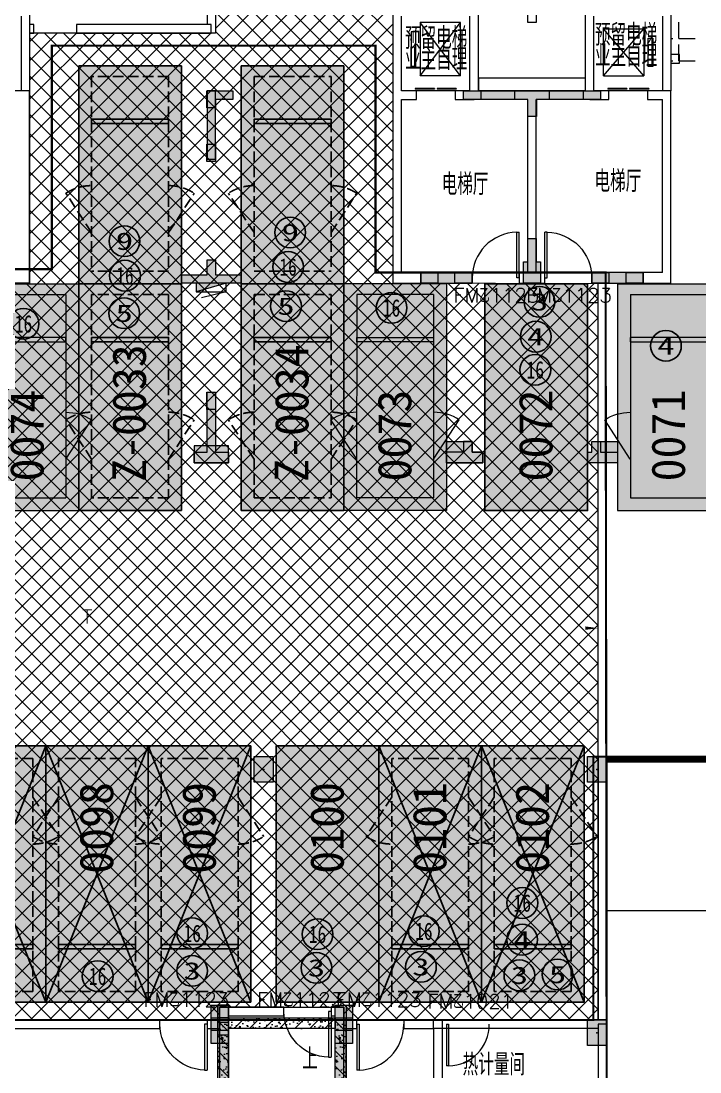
# Model space of a CAD drawing. Extents: x -264757 to 86229, y 4049843 to 4347093.
# Drawn here: x -38639 to -22761, y 4259662 to 4284241 of the extents above; entities that cross this region are included whole.
import ezdxf
from ezdxf.enums import TextEntityAlignment as Align
from ezdxf.xclip import XClip

# ---------------------------------------------------------------- set-up
doc = ezdxf.new("R2010")
doc.units = 0
doc.header["$LTSCALE"] = 1000
doc.header["$MEASUREMENT"] = 0
doc.header["$XCLIPFRAME"] = 0
doc.linetypes.add('AX-01DK-PB01$1$A-001-车位参照B1$0$A-001-车位参照B1$0$A-001-车位参照B1$0$A-H4-001-基本图形$0$A-001-车位B1$0$DASH', pattern=[0.35, 0.25, -0.1])
doc.linetypes.add('DASH', pattern=[0.35, 0.25, -0.1])
for name, color, linetype in [('AX-01DK-PB01$0$A-2-Text', 8, 'Continuous'), ('不利因素1-紧邻消火栓', 7, 'Continuous'), ('不利因素3-紧邻房间出入口', 7, 'Continuous'), ('不利因素4-紧邻行车坡道', 7, 'Continuous'), ('不利因素5-单面靠墙', 7, 'Continuous'), ('不利因素9-坡道上停车', 7, 'Continuous'), ('不可售车位', 255, 'Continuous'), ('大车位', 7, 'Continuous'), ('子母车位', 7, 'Continuous'), ('普通车位', 7, 'Continuous')]:
    doc.layers.add(name, color=color, linetype=linetype)
doc.layers.add('AX-01DK-PB01$0$AX-001DK-01-PB01-02$0$A-3-WinF(Text)', color=8, linetype='Continuous', plot=False)
doc.layers.add('无关图层', color=8, linetype='Continuous', lineweight=0)
doc.layers.add('车位归属楼栋范围线', color=7, linetype='Continuous', true_color=0x19e6c7)
doc.styles.add('AX-01DK-PB01$0$_TCH_DIM', font='SIMPLEX', dxfattribs={"bigfont": 'GBCBIG'})
doc.styles.add('AX-01DK-PB01$0$AX-001DK-01-PB01-02$0$_TCH_WINDOW', font='SIMPLEX', dxfattribs={"bigfont": 'GBCBIG'})
doc.styles.add('AX-01DK-PB01$0$Standard', font='gbenor.shx', dxfattribs={"bigfont": 'gbcbig.shx'})
doc.styles.add('AX-01DK-PB01$1$AX-001DK-01-PB01-02$0$Standard', font='gbenor.shx', dxfattribs={"bigfont": 'gbcbig.shx'})
doc.styles.add('AX-ACK-BIANH1$0$黑体', font='simhei.ttf')
doc.styles.add('AX-ACK-P01-WALL$0$黑体', font='simhei.ttf')
doc.styles.add('SX-ACK-PB01-WNC-ALL$0$黑体', font='simhei.ttf')
doc.styles.add('黑体', font='simhei.ttf')

# ---------------------------------------------------------------- blocks, each defined once
blk = doc.blocks.new('A$C7e5eb487')
at = {"layer": '普通车位', "true_color": 0xf18f8e}
h = blk.add_hatch(color=11, dxfattribs=at)
h.dxf.hatch_style = 1
h.paths.add_polyline_path([(2400, 0), (2400, -5300), (0, -5300), (0, 0)])
blk = doc.blocks.new('普通车位')
at = {"layer": '无关图层'}
for p, q in [((-2.253, 3.186), (0.077, 3.764)), ((1.352, -1.38), (0.077, 3.764)), ((-1.889, 2.967), (-0.142, 3.4)), ((1.001, -1.21), (-0.142, 3.4)), ((-0.977, -1.958), (-2.253, 3.186)), ((-0.746, -1.643), (-1.889, 2.967)), ((-0.746, -1.643), (1.001, -1.21)), ((-0.977, -1.958), (1.352, -1.38))]:
    blk.add_line(p, q, dxfattribs=at)
for points in [[(0.074, 2.527), (0.879, 1.777)], [(-1.673, 2.094), (-2.033, 1.054)]]:
    blk.add_lwpolyline(points, dxfattribs=at)
blk.add_lwpolyline([(0.76, -0.239), (-0.987, -0.673), (-1.011, -0.575), (0.736, -0.142)], close=True, dxfattribs=at)
for centre, start, end in [((0.074, 2.527), 283.9287, 316.9845), ((-1.673, 2.094), 250.873, 283.9287)]:
    blk.add_arc(centre, 1.1, start, end, dxfattribs=at)
at = {"layer": '普通车位', "xscale": -0.0009999999999999812, "yscale": 0.0009999999999999812, "zscale": 0.0009999999999999812, "rotation": 13.92873520577783}
blk.add_blockref('A$C7e5eb487', (0.077, 3.764), dxfattribs=at)
blk = doc.blocks.new('A$C741380cb')
at = {"layer": '子母车位', "true_color": 0x0617f9}
h = blk.add_hatch(color=5, dxfattribs=at)
h.dxf.hatch_style = 1
h.paths.add_polyline_path([(2400, 0), (2400, -10400), (0, -10400), (0, 0)])
blk = doc.blocks.new('子母车位1')
at = {"layer": '子母车位', "color": 8, "linetype": 'AX-01DK-PB01$1$A-001-车位参照B1$0$A-001-车位参照B1$0$A-001-车位参照B1$0$A-H4-001-基本图形$0$A-001-车位B1$0$DASH'}
for p, q in [((330318, -478521), (332118, -478521)), ((330318, -478521), (330318, -483071, 0)), ((332118, -478521), (332118, -483071, 0)), ((330318, -483071, 0), (332118, -483071, 0)), ((330318, -483621, 0), (332118, -483621, 0)), ((330318, -483621, 0), (330318, -488371)), ((332118, -483621, 0), (332118, -488371)), ((330318, -488371), (332118, -488371))]:
    blk.add_line(p, q, dxfattribs=at)
at = {"layer": '子母车位', "color": 83}
for p, q in [((330018, -483371, 0), (330018, -488671)), ((330018, -483371, 0), (332418, -483371, 0)), ((332418, -483371, 0), (332418, -488671)), ((330018, -488671), (332418, -488671))]:
    blk.add_line(p, q, dxfattribs=at)
blk.add_lwpolyline([(332418, -478271), (330018, -478271), (330018, -483371), (332418, -483371)], close=True, dxfattribs=at)
at = {"layer": '子母车位'}
blk.add_lwpolyline([(332118, -479521), (330318, -479521), (330318, -479621), (332118, -479621)], close=True, dxfattribs=at)
at = {"layer": '子母车位', "linetype": 'AX-01DK-PB01$1$A-001-车位参照B1$0$A-001-车位参照B1$0$A-001-车位参照B1$0$A-H4-001-基本图形$0$A-001-车位B1$0$DASH'}
for points in [[(330318, -482171), (329718, -481249)], [(332118, -482171), (332718, -481249)]]:
    blk.add_lwpolyline(points, dxfattribs=at)
at = {"layer": '子母车位', "elevation": 0}
blk.add_lwpolyline([(332118, -484621), (330318, -484621), (330318, -484721), (332118, -484721)], close=True, dxfattribs=at)
at = {"layer": '子母车位', "linetype": 'AX-01DK-PB01$1$A-001-车位参照B1$0$A-001-车位参照B1$0$A-001-车位参照B1$0$A-H4-001-基本图形$0$A-001-车位B1$0$DASH', "elevation": 0}
for points in [[(330318, -487471), (329718, -486549)], [(332118, -487471), (332718, -486549)]]:
    blk.add_lwpolyline(points, dxfattribs=at)
at = {"layer": '子母车位', "linetype": 'AX-01DK-PB01$1$A-001-车位参照B1$0$A-001-车位参照B1$0$A-001-车位参照B1$0$A-H4-001-基本图形$0$A-001-车位B1$0$DASH'}
for centre, start, end in [((330318, -482171, 0), 89.9997, 123.0554), ((332118, -482171, 0), 56.9439, 89.9997), ((330318, -487471), 89.9997, 123.0554), ((332118, -487471), 56.9439, 89.9997)]:
    blk.add_arc(centre, 1100, start, end, dxfattribs=at)
at = {"layer": '子母车位', "rotation": 179.9996583709065}
blk.add_blockref('A$C741380cb', (332418, -488671), dxfattribs=at)
blk = doc.blocks.new('大车位1')
at = {"layer": '大车位', "true_color": 0xe806f9}
h = blk.add_hatch(color=6, dxfattribs=at)
h.dxf.hatch_style = 1
h.paths.add_polyline_path([(2400, 6000), (2400, 0), (0, 0), (0, 6000)])
at = {"layer": '大车位', "color": 83}
for p, q in [((0, 0), (0, 6000, 0)), ((2400, 6000, 0), (0, 6000, 0)), ((2400, 0), (2400, 6000, 0)), ((2400, 0), (0, 0))]:
    blk.add_line(p, q, dxfattribs=at)
at = {"layer": '大车位', "color": 8, "linetype": 'AX-01DK-PB01$1$A-001-车位参照B1$0$A-001-车位参照B1$0$A-001-车位参照B1$0$A-H4-001-基本图形$0$A-001-车位B1$0$DASH'}
for p, q in [((2100, 5700, 0), (300, 5700, 0)), ((300, 250), (300, 5700, 0)), ((2100, 250), (2100, 5700, 0)), ((2100, 250), (300, 250))]:
    blk.add_line(p, q, dxfattribs=at)
at = {"layer": '大车位', "color": 83, "elevation": 0}
blk.add_lwpolyline([(0, 6000), (2400, 0)], dxfattribs=at)
at = {"layer": '大车位', "color": 83}
blk.add_lwpolyline([(0, 0), (2400, 6000)], dxfattribs=at)
at = {"layer": '大车位', "linetype": 'AX-01DK-PB01$1$A-001-车位参照B1$0$A-001-车位参照B1$0$A-001-车位参照B1$0$A-H4-001-基本图形$0$A-001-车位B1$0$DASH'}
for points in [[(300, 4800), (-300, 3878)], [(2100, 4800), (2700, 3878)]]:
    blk.add_lwpolyline(points, dxfattribs=at)
at = {"layer": '大车位'}
blk.add_lwpolyline([(300, 1250), (2100, 1250), (2100, 1350), (300, 1350)], close=True, dxfattribs=at)
at = {"layer": '大车位', "linetype": 'AX-01DK-PB01$1$A-001-车位参照B1$0$A-001-车位参照B1$0$A-001-车位参照B1$0$A-H4-001-基本图形$0$A-001-车位B1$0$DASH'}
for centre, start, end in [((300, 4800, 0), 236.9443, 270), ((2100, 4800, 0), 270, 303.0557)]:
    blk.add_arc(centre, 1100, start, end, dxfattribs=at)
blk = doc.blocks.new('20200722.21175556')
at = {"layer": '不利因素1-紧邻消火栓', "true_color": 0x3c6a45}
h = blk.add_hatch(color=97, dxfattribs=at)
h.dxf.hatch_style = 1
edge = h.paths.add_edge_path()
edge.add_arc((360, 360), 360, 0, 360)
at = {"layer": '不利因素1-紧邻消火栓'}
blk.add_circle((360, 360), 360, dxfattribs=at)
at = {"layer": '不利因素1-紧邻消火栓', "style": '黑体', "width": 1.390625}
blk.add_text('9', height=407, dxfattribs=at).set_placement((156, 156), (564, 156), align=Align.FIT)
blk = doc.blocks.new('SX-ACK-PB01-WNC-ALL$0$20200722.21182536')
at = {"layer": '不利因素3-紧邻房间出入口', "true_color": 0xe4d218}
h = blk.add_hatch(color=52, dxfattribs=at)
h.dxf.hatch_style = 1
edge = h.paths.add_edge_path()
edge.add_arc((360, 360), 360, 0, 360)
at = {"layer": '不利因素3-紧邻房间出入口'}
blk.add_circle((360, 360), 360, dxfattribs=at)
at = {"layer": '不利因素3-紧邻房间出入口', "style": 'SX-ACK-PB01-WNC-ALL$0$黑体', "width": 1.390625}
blk.add_text('3', height=407, dxfattribs=at).set_placement((156, 156), (564, 156), align=Align.FIT)
blk = doc.blocks.new('20200722.21182971')
at = {"layer": '不利因素4-紧邻行车坡道', "true_color": 0x9591ce}
h = blk.add_hatch(color=193, dxfattribs=at)
h.dxf.hatch_style = 1
edge = h.paths.add_edge_path()
edge.add_arc((360, 360), 360, 0, 360)
at = {"layer": '不利因素4-紧邻行车坡道'}
blk.add_circle((360, 360), 360, dxfattribs=at)
at = {"layer": '不利因素4-紧邻行车坡道', "style": '黑体', "width": 1.390625}
blk.add_text('4', height=407, dxfattribs=at).set_placement((156, 156), (564, 156), align=Align.FIT)
blk = doc.blocks.new('AX-ACK-P01-WALL$0$20200722.21184440')
at = {"layer": '不利因素9-坡道上停车', "true_color": 0x6a96bd}
h = blk.add_hatch(color=153, dxfattribs=at)
h.dxf.hatch_style = 1
edge = h.paths.add_edge_path()
edge.add_arc((360, 360), 360, 0, 360)
at = {"layer": '不利因素9-坡道上停车'}
blk.add_circle((360, 360), 360, dxfattribs=at)
at = {"layer": '不利因素9-坡道上停车', "style": 'AX-ACK-P01-WALL$0$黑体', "width": 0.695313}
blk.add_text('16', height=407.3, dxfattribs=at).set_placement((156, 156), (564, 156), align=Align.FIT)
blk = doc.blocks.new('SX-ACK-PB01-WNC-ALL$0$20200722.21183209')
at = {"layer": '不利因素5-单面靠墙', "true_color": 0x6d711d}
h = blk.add_hatch(color=66, dxfattribs=at)
h.dxf.hatch_style = 1
edge = h.paths.add_edge_path()
edge.add_arc((360, 360), 360, 0, 360)
at = {"layer": '不利因素5-单面靠墙'}
blk.add_circle((360, 360), 360, dxfattribs=at)
at = {"layer": '不利因素5-单面靠墙', "style": 'SX-ACK-PB01-WNC-ALL$0$黑体', "width": 1.390625}
blk.add_text('5', height=407, dxfattribs=at).set_placement((156, 156), (564, 156), align=Align.FIT)
blk = doc.blocks.new('销控车位')
at = {"layer": '不可售车位', "true_color": 0x757b8a}
h = blk.add_hatch(color=8, dxfattribs=at)
h.dxf.hatch_style = 1
h.paths.add_polyline_path([(2400, 0), (2400, -5300), (0, -5300), (0, 0)])
at = {"layer": '不可售车位', "color": 8, "true_color": 0x757b8a}
blk.add_lwpolyline([(2400, 0), (2400, -5300), (0, -5300), (0, 0)], close=True, dxfattribs=at)
blk = doc.blocks.new('sadfsadfasf')
at = {"layer": '不可售车位', "true_color": 0x757b8a}
h = blk.add_hatch(color=8, dxfattribs=at)
h.dxf.hatch_style = 1
h.paths.add_polyline_path([(2400, 6000), (2400, 0), (0, 0), (0, 6000)])
at = {"layer": '不可售车位', "color": 8, "true_color": 0x757b8a}
blk.add_lwpolyline([(2400, 6000), (2400, 0), (0, 0), (0, 6000)], close=True, dxfattribs=at)
blk = doc.blocks.new('AX-01DK-PB01$0$$DorLib2D$00000001')
at = {"layer": '无关图层'}
for p, q in [((0.45, 0.975), (0.5, 0.975)), ((0.45, 0), (0.45, 0.975)), ((0.5, 0), (0.5, 0.975)), ((0.5, 0), (0.45, 0))]:
    blk.add_line(p, q, dxfattribs=at)
at = {"layer": '无关图层', "lineweight": 13}
blk.add_arc((0.475, 0), 0.975, 91.4693, 180, dxfattribs=at)
blk = doc.blocks.new('AX-01DK-PB01$0$$DorLib2D$00000213')
at = {"layer": '无关图层', "const_width": 0.02}
blk.add_lwpolyline([(0.5, 0), (-0.5, 0)], dxfattribs=at)
blk = doc.blocks.new('SX-613-PB02-WNC')
at = {"layer": '无关图层'}
for points in [[(36350, 16270), (36350, 15670), (35950, 15670), (35950, 16270)], [(36350, 16270), (36100, 16270), (36100, 15870), (36350, 15870)], [(39250, 16270), (39250, 15670), (38850, 15670), (38850, 16270)]]:
    blk.add_hatch(color=256, dxfattribs=at).paths.add_polyline_path(points)
h = blk.add_hatch(color=256, dxfattribs=at)
h.dxf.hatch_style = 1
h.paths.add_polyline_path([(36100, 16220), (36350, 16220), (36350, 12650), (36100, 12650)])
h = blk.add_hatch(color=256, dxfattribs=at)
h.dxf.hatch_style = 1
h.paths.add_polyline_path([(38850, 16220), (39100, 16220), (39100, 12650), (38850, 12650)])
for points in [[(36350, 16270), (36350, 15670), (35950, 15670), (35950, 16270)], [(36350, 12550), (36100, 12550), (36100, 16270), (36350, 16270)], [(36100, 16270), (36350, 16270), (36350, 12650), (36100, 12650)], [(36350, 16270), (36100, 16270), (36100, 15870), (36350, 15870)], [(39250, 16270), (39250, 15670), (38850, 15670), (38850, 16270)], [(39100, 12550), (38850, 12550), (38850, 16270), (39100, 16270)], [(38850, 16270), (39100, 16270), (39100, 12650), (38850, 12650)]]:
    blk.add_lwpolyline(points, close=True, dxfattribs=at)
blk = doc.blocks.new('SX-613-PB02-DQ')
at = {"layer": '无关图层'}
h = blk.add_hatch(dxfattribs=at)
h.set_pattern_fill('ARMORED', color=256, scale=50, angle=90, style=0)
h.set_pattern_definition([(140, (4142577.15, 75403.6), (31.376067, 358.630091), [37.5, -412.5]), (85, (4142577.15, 75403.6), (-376.096067, -69.375667), [30, -330]), (190.4514, (4142579.77, 75433.5), (-344.71977, 289.25469), [31.870095, -350.571056]), (136.1842, (4142477.15, 75403.6), (82.759507, 533.620524), [56.25, -618.75]), (186.6356, (4142484.05, 75448.1), (-487.058935, 467.33135), [47.805144, -525.8565]), (81.1842, (4142477.15, 75403.6), (-487.0593, 467.33097), [45, -495]), (111, (4142502.15, 75453.6), (201.309445, 298.453526), [37.5, -412.5]), (56, (4142502.15, 75453.6), (-362.575023, 121.657666), [30, -330]), (161.4514, (4142518.93, 75478.5), (-161.265248, 420.111314), [31.870095, -350.571056]), (127.5, (4142577.15, 75403.61), (-166.446927, 6.0799277), [0, -326, 0, -335, 0, -331.25]), (97.5, (4142577.15, 75403.61), (-197.205856, 131.534769), [0, -191, 0, -318.5, 0, -126.25]), (57.5, (4142577.15, 75292.11), (11.277436, 266.911218), [0, -125, 0, -390, 0, -517.5]), (47.5, (4142577.15, 75242.11), (-50.052491, 291.593085), [0, -162.5, 0, -259, 0, -367.5]), (135, (4142577.15, 75403.6), (-176.776695, -176.776695), [])])
h.paths.add_polyline_path([(37199, 13950), (37199, 17870), (37449, 17870), (37449, 13950)])
h = blk.add_hatch(dxfattribs=at)
h.set_pattern_fill('ARMORED', color=256, scale=50, style=0)
h.set_pattern_definition([(50, (97482.93, -4087458.02), (358.630091, -31.376067), [37.5, -412.5]), (355, (97482.93, -4087458.02), (-69.375667, 376.096067), [30, -330]), (100.4514, (97512.8, -4087460.64), (289.25469, 344.71977), [31.870095, -350.571056]), (46.1842, (97482.93, -4087358), (533.620524, -82.759507), [56.25, -618.75]), (96.6356, (97527.4, -4087364.9), (467.33135, 487.058935), [47.805144, -525.8565]), (351.1842, (97482.9, -4087358), (467.33097, 487.0593), [45, -495]), (21, (97532.93, -4087383.02), (298.453526, -201.309445), [37.5, -412.5]), (326, (97532.93, -4087383.02), (121.657666, 362.575023), [30, -330]), (71.4514, (97557.8, -4087399.8), (420.111314, 161.265248), [31.870095, -350.571056]), (37.5, (97482.93, -4087458.02), (6.0799277, 166.446927), [0, -326, 0, -335, 0, -331.25]), (7.5, (97482.93, -4087458.02), (131.534769, 197.205856), [0, -191, 0, -318.5, 0, -126.25]), (327.5, (97371.43, -4087458.02), (266.911218, -11.277436), [0, -125, 0, -390, 0, -517.5]), (317.5, (97321.43, -4087458.02), (291.593085, 50.052491), [0, -162.5, 0, -259, 0, -367.5]), (45, (97482.93, -4087458.02), (-176.776695, 176.776695), [])])
h.paths.add_polyline_path([(37449, 17920), (39949, 17920), (39949, 17670), (37449, 17670)])
h = blk.add_hatch(dxfattribs=at)
h.set_pattern_fill('ARMORED', color=256, scale=50, angle=90, style=0)
h.set_pattern_definition([(140, (4145327.15, 75403.6), (31.376067, 358.630091), [37.5, -412.5]), (85, (4145327.15, 75403.6), (-376.096067, -69.375667), [30, -330]), (190.4514, (4145329.77, 75433.5), (-344.71977, 289.25469), [31.870095, -350.571056]), (136.1842, (4145227.15, 75403.6), (82.759507, 533.620524), [56.25, -618.75]), (186.6356, (4145234.05, 75448.1), (-487.058935, 467.33135), [47.805144, -525.8565]), (81.1842, (4145227.15, 75403.6), (-487.0593, 467.33097), [45, -495]), (111, (4145252.15, 75453.6), (201.309445, 298.453526), [37.5, -412.5]), (56, (4145252.15, 75453.6), (-362.575023, 121.657666), [30, -330]), (161.4514, (4145268.93, 75478.48), (-161.265248, 420.111314), [31.870095, -350.571056]), (127.5, (4145327.15, 75403.61), (-166.446927, 6.0799277), [0, -326, 0, -335, 0, -331.25]), (97.5, (4145327.15, 75403.61), (-197.205856, 131.534769), [0, -191, 0, -318.5, 0, -126.25]), (57.5, (4145327.15, 75292.11), (11.277436, 266.911218), [0, -125, 0, -390, 0, -517.5]), (47.5, (4145327.15, 75242.1), (-50.052491, 291.593085), [0, -162.5, 0, -259, 0, -367.5]), (135, (4145327.15, 75403.6), (-176.776695, -176.776695), [])])
h.paths.add_polyline_path([(39949, 13950), (39949, 17870), (40199, 17870), (40199, 13950)])
for points in [[(37199, 13950), (37199, 17920), (37449, 17920), (37449, 13950)], [(37449, 17920), (39949, 17920), (39949, 17670), (37449, 17670)], [(39949, 13950), (39949, 17920), (40199, 17920), (40199, 13950)]]:
    blk.add_lwpolyline(points, close=True, dxfattribs=at)
blk = doc.blocks.new('SX-CK-PB001-WNC$1$20211103.13313578')
at = {"layer": '无关图层'}
h = blk.add_hatch(color=256, dxfattribs=at)
h.dxf.hatch_style = 1
h.paths.add_polyline_path([(0, 600), (450, 600), (450, 0), (0, 0)])
blk.add_lwpolyline([(0, 600), (450, 600), (450, 0), (0, 0)], close=True, dxfattribs=at)
blk.add_point((225, 300), dxfattribs=at)
blk = doc.blocks.new('AX-01DK-PB01$0$AX-001DK-01-PP01$0$AX-001DK-01-PP01$0$$DORLIB2D$00000127')
at = {"layer": '无关图层'}
for points in [[(-0.533, 0.795), (-0.533, 0.69)], [(-0.033, 0.795), (-0.533, 0.795)], [(-0.033, 0.69), (-0.533, 0.69)], [(-0.033, 0.795), (-0.033, 0.69)], [(0.533, 0.795), (0.033, 0.795)], [(0.033, 0.795), (0.033, 0.69)], [(0.533, 0.69), (0.033, 0.69)], [(0.533, 0.795), (0.533, 0.69)], [(0.5, 0.5), (-0.5, 0.5)]]:
    blk.add_lwpolyline(points, dxfattribs=at)
blk = doc.blocks.new('PX-03CK-XHS$1$$TWTSYS$00000508')
at = {"layer": '无关图层'}
for p, q in [((-0.5, 0.5), (0.324, 1.224)), ((-0.5, 0.5), (-0.5, -0.5)), ((-0.5, -0.5), (0.5, 0.5)), ((0.5, 0.5), (-0.5, 0.5)), ((0.5, -0.5), (0.5, 0.5)), ((-0.5, -0.5), (0.5, -0.5))]:
    blk.add_line(p, q, dxfattribs=at)
blk.add_solid([(0.5, -0.5), (0.5, 0.5), (-0.5, -0.5)], dxfattribs=at)

msp = doc.modelspace()

# ---------------------------------------------------------------- hatches: boundary and pattern name
at = {"layer": '无关图层'}
for points in [[(-33689.6, 4282608), (-33689.6, 4282408), (-34089.3, 4282408), (-34089.4, 4282208), (-34290.5, 4282208), (-34290.1, 4282608)], [(-28288.1, 4282607.5), (-27887.9, 4282608), (-27887.9, 4282407), (-28288.1, 4282406.4)], [(-26287.4, 4282608), (-26287.4, 4282408), (-26587.5, 4282408), (-26587.7, 4282008), (-26788.8, 4282008), (-26788.1, 4282408), (-27088.4, 4282408), (-27088.4, 4282608)], [(-25488.2, 4282607.5), (-25088.1, 4282608), (-25088.1, 4282407), (-25488.2, 4282406.4)], [(-34088.9, 4281358), (-34089.2, 4280958), (-34290.3, 4280958), (-34290, 4281358)], [(-26890.2, 4278608), (-26790.2, 4278608), (-26790.2, 4279158), (-26590.2, 4279158), (-26590.2, 4278608), (-26490.2, 4278608), (-26490.2, 4278108), (-26890.2, 4278108)], [(-34889.6, 4278308), (-34289.6, 4278308), (-34289.6, 4278658), (-34089.6, 4278658), (-34089.6, 4278308), (-33489.6, 4278308), (-33489.6, 4278108), (-34889.6, 4278108)], [(-29291, 4278358), (-28891, 4278358.6), (-28891, 4278107.5), (-29291, 4278107)], [(-28490.2, 4278358), (-28090.2, 4278358.6), (-28090.2, 4278107.5), (-28490.2, 4278107)], [(-25291, 4278358), (-24891, 4278358.6), (-24891, 4278107.5), (-25291, 4278107)], [(-24490.2, 4278358), (-24090.2, 4278358.6), (-24090.2, 4278107.5), (-24490.2, 4278107)], [(-34089.2, 4275558), (-34089.6, 4275158), (-34290.6, 4275158), (-34290.3, 4275558)], [(-28688.4, 4274408), (-28088.4, 4274408), (-28088.4, 4274158), (-27838.1, 4274158), (-27838.1, 4273908), (-28688.4, 4273908)], [(-25288.1, 4274408), (-24688.1, 4274408), (-24688.1, 4273908), (-25288.1, 4273908), (-25388.1, 4273908), (-25387.9, 4274158), (-25288.1, 4274158)], [(-33790, 4274309), (-34590.2, 4274309), (-34590.2, 4273909), (-33790, 4273909)], [(-33789.3, 4261228), (-33789.3, 4260628), (-34189.3, 4260628), (-34189.3, 4261228)], [(-33789.1, 4261228), (-34039.1, 4261228), (-34039.1, 4260828), (-33789.1, 4260828)], [(-30889.1, 4261228), (-30889.1, 4260628), (-31289.1, 4260628), (-31289.1, 4261228)]]:
    msp.add_hatch(color=256, dxfattribs=at).paths.add_polyline_path(points)
h = msp.add_hatch(color=256, dxfattribs=at)
h.dxf.hatch_style = 1
h.paths.add_polyline_path([(-34289.8, 4281008), (-34089.8, 4281008), (-34089.8, 4282608), (-34289.8, 4282608)])
h = msp.add_hatch(color=256, dxfattribs=at)
h.dxf.hatch_style = 1
h.paths.add_polyline_path([(-28289.4, 4282608), (-25089.4, 4282608), (-25089.4, 4282408), (-26589.4, 4282408), (-26589.4, 4282008), (-26789.4, 4282008), (-26789.4, 4282408), (-28289.4, 4282408)])
h = msp.add_hatch(color=256, dxfattribs=at)
h.dxf.hatch_style = 1
h.paths.add_polyline_path([(-34889.8, 4278308), (-34289.8, 4278308), (-34289.8, 4278658), (-34089.8, 4278658), (-34089.8, 4278308), (-33489.8, 4278308), (-33489.8, 4278108), (-34889.8, 4278108)])
h = msp.add_hatch(color=256, dxfattribs=at)
h.dxf.hatch_style = 1
h.paths.add_polyline_path([(-28090.6, 4278358.6), (-29291, 4278358.6), (-29291, 4278107), (-28090.6, 4278107)])
h = msp.add_hatch(color=256, dxfattribs=at)
h.dxf.hatch_style = 1
h.paths.add_polyline_path([(-24090.6, 4278358.6), (-25291, 4278358.6), (-25291, 4278107), (-24090.6, 4278107)])
h = msp.add_hatch(color=256, dxfattribs=at)
h.dxf.hatch_style = 1
h.paths.add_polyline_path([(-34589.6, 4274158), (-34289.6, 4274158), (-34289.6, 4275558), (-34089.6, 4275558), (-34089.6, 4274158), (-33789.6, 4274158), (-33789.6, 4273908), (-34589.6, 4273908)])
h = msp.add_hatch(color=256, dxfattribs=at)
h.dxf.hatch_style = 1
h.paths.add_polyline_path([(-27838.1, 4273908), (-27838.1, 4274158), (-28088.1, 4274158), (-28088.1, 4274408), (-28288.1, 4274408), (-28288.1, 4274158), (-28688.1, 4274158), (-28688.1, 4273908), (-28288.1, 4273908)])
h = msp.add_hatch(color=256, dxfattribs=at)
h.dxf.hatch_style = 1
h.paths.add_polyline_path([(-25388.1, 4273908), (-25388.1, 4274158), (-25288.1, 4274158), (-25288.1, 4274408), (-25088.1, 4274408), (-25088.1, 4274158), (-24688.1, 4274158), (-24688.1, 4273908), (-25088.1, 4273908)])
h = msp.add_hatch(color=256, dxfattribs=at)
h.dxf.hatch_style = 1
h.paths.add_polyline_path([(-34039.1, 4261228), (-33789.1, 4261228), (-33789.1, 4257308), (-34039.1, 4257308)])
h = msp.add_hatch(color=256, dxfattribs=at)
h.dxf.hatch_style = 1
h.paths.add_polyline_path([(-31289.1, 4261228), (-31039.1, 4261228), (-31039.1, 4257308), (-31289.1, 4257308)])

# ---------------------------------------------------------------- linework, layer by layer
for p, q in [((-49089.7, 4267270.4), (-30202.1, 4286158)), ((-38439.5, 4279267.6), (-31549.1, 4286158)), ((-38439.5, 4278818.6), (-31100.1, 4286158)), ((-38439.4, 4278369.7), (-30651.1, 4286158)), ((-34289.6, 4286158), (-34289.6, 4284158)), ((-34089.6, 4286158), (-34089.6, 4283958)), ((-34089.6, 4284066.6), (-31998.1, 4286158)), ((-34089.6, 4286158), (-34089.6, 4283957)), ((-29939.6, 4282090.9), (-34006.8, 4286158)), ((-29939.6, 4282539.9), (-33557.7, 4286158)), ((-29939.6, 4282988.9), (-33108.7, 4286158)), ((-29939.6, 4283437.9), (-32659.7, 4286158)), ((-29939.6, 4283886.9), (-32210.7, 4286158)), ((-29939.6, 4278108), (-29939.6, 4286158)), ((-49089.7, 4266821.4), (-29939.6, 4285971.5)), ((-29939.6, 4281641.9), (-34089.6, 4285791.9)), ((-49089.7, 4266372.3), (-29939.6, 4285522.5)), ((-29939.6, 4281192.9), (-34089.6, 4285342.9)), ((-49089.7, 4265923.3), (-29939.6, 4285073.5)), ((-29939.6, 4280743.8), (-34089.6, 4284893.8)), ((-49089.7, 4265474.3), (-29939.6, 4284624.4)), ((-38439.2, 4284457), (-38439.2, 4282607)), ((-29939.6, 4280294.8), (-34089.6, 4284444.8)), ((-29939.6, 4282507), (-29939.6, 4284457)), ((-27939.6, 4282607), (-27939.6, 4284457)), ((-25439.6, 4282607), (-25439.6, 4284457)), ((-23439.2, 4284457), (-23439.2, 4282607)), ((-49089.8, 4265025.3), (-29939.6, 4284175.4)), ((-38639.2, 4284357), (-38639.2, 4282607)), ((-38339.2, 4284158), (-38440, 4284158)), ((-38440, 4284158), (-38440, 4283958)), ((-38339.2, 4283958), (-38339.2, 4284158)), ((-34189.6, 4284158), (-37339.2, 4284158)), ((-37339.2, 4284158), (-37339.2, 4283958)), ((-34189.6, 4283958), (-34189.6, 4284158)), ((-29739.6, 4282607), (-29739.6, 4284357)), ((-28364.6, 4284207), (-29304.6, 4284207)), ((-29304.6, 4284207), (-29304.6, 4282957)), ((-29304.6, 4282957), (-28364.6, 4284207)), ((-28364.6, 4282957), (-29304.6, 4284207)), ((-28364.6, 4282957), (-28364.6, 4284207)), ((-28139.6, 4282607), (-28139.6, 4284357)), ((-25239.6, 4282607), (-25239.6, 4284357)), ((-23639.2, 4284357), (-23639.2, 4282607)), ((-23256.1, 4283835.5), (-23256.1, 4284216.5)), ((-38440, 4283958), (-38339.2, 4283958)), ((-34089.6, 4283958), (-38440, 4283958)), ((-38440, 4283958), (-38439.4, 4278108)), ((-38439.9, 4283757.3), (-38239.3, 4283958)), ((-38439.9, 4283308.4), (-37790.3, 4283958)), ((-38439.9, 4282859.4), (-37341.3, 4283958)), ((-38439.8, 4282410.4), (-36892.3, 4283958)), ((-38439.8, 4281961.4), (-36443.3, 4283958)), ((-38439.7, 4281512.5), (-35994.2, 4283958)), ((-38439.7, 4281063.5), (-35545.2, 4283958)), ((-38439.7, 4280614.5), (-35096.2, 4283958)), ((-38439.6, 4280165.6), (-34647.2, 4283958)), ((-38439.6, 4279716.6), (-34198.2, 4283958)), ((-25139.2, 4271004.3), (-38092.9, 4283958)), ((-25139.2, 4271453.3), (-37643.9, 4283958)), ((-37339.2, 4283958), (-34189.6, 4283958)), ((-25139.2, 4271902.4), (-37194.8, 4283958)), ((-25139.2, 4272351.4), (-36745.8, 4283958)), ((-25139.2, 4272800.4), (-36296.8, 4283958)), ((-25139.2, 4273249.4), (-35847.8, 4283958)), ((-29939.6, 4278498.8), (-35398.8, 4283958)), ((-29939.6, 4278947.8), (-34949.8, 4283958)), ((-29939.6, 4279396.8), (-34500.8, 4283958)), ((-29939.6, 4279845.8), (-34089.6, 4283995.8)), ((-34089.6, 4283957), (-34089.6, 4283958)), ((-29409.6, 4283987), (-29514.6, 4283987)), ((-29514.6, 4283987), (-29514.6, 4283177)), ((-29409.6, 4283177), (-29409.6, 4283987)), ((-25014.6, 4282957), (-25014.6, 4284057)), ((-25014.6, 4284057), (-24074.6, 4284057)), ((-24074.6, 4282957), (-25014.6, 4284057)), ((-25014.6, 4282957), (-24074.6, 4284057)), ((-24074.6, 4284057), (-24074.6, 4282957)), ((-49089.8, 4264576.3), (-29939.6, 4283726.4)), ((-25139.2, 4270555.3), (-38440, 4283856)), ((-23969.6, 4283177), (-23969.6, 4283837)), ((-23969.6, 4283837), (-23864.6, 4283837)), ((-23864.6, 4283837), (-23864.6, 4283177)), ((-23439.2, 4283835.5), (-23399, 4283835.5)), ((-23256.1, 4283835.5), (-22875.1, 4283835.5)), ((-23256.1, 4283311.6), (-23256.1, 4283692.6)), ((-25139.2, 4270106.3), (-38439.9, 4283407)), ((-23240.3, 4283458), (-23440.3, 4283458)), ((-23440.3, 4283458), (-23440.3, 4283258)), ((-23240.3, 4283258), (-23240.3, 4283458)), ((-49089.8, 4264127.3), (-29939.6, 4283277.4)), ((-29409.6, 4283177), (-29514.6, 4283177)), ((-23864.6, 4283177), (-23969.6, 4283177)), ((-23440.3, 4283258), (-23240.3, 4283258)), ((-23439.2, 4283311.6), (-23399, 4283311.6)), ((-23256.1, 4283311.6), (-22875.1, 4283311.6)), ((-25139.2, 4269657.3), (-38439.9, 4282957.9)), ((-49089.8, 4263678.2), (-29939.6, 4282828.4)), ((-38439.4, 4282607), (-38989.6, 4282607)), ((-38439.2, 4282607), (-38639.2, 4282607)), ((-25139.2, 4269208.3), (-38439.8, 4282508.9)), ((-38439.4, 4278107), (-38439.4, 4282607)), ((-29939.6, 4278107), (-29939.6, 4282507)), ((-29389.6, 4282607), (-29739.6, 4282607)), ((-29389.6, 4282407), (-29389.6, 4282607)), ((-28139.6, 4282607), (-28489.6, 4282607)), ((-28489.6, 4282607), (-28489.6, 4282407)), ((-26689.2, 4282607), (-27939.6, 4282607)), ((-25439.6, 4282607), (-26689.2, 4282607)), ((-24889.6, 4282607), (-25239.6, 4282607)), ((-24889.6, 4282407), (-24889.6, 4282607)), ((-23439.4, 4282607), (-23989.6, 4282607)), ((-23989.6, 4282607), (-23989.6, 4282407)), ((-23439.2, 4282607), (-23639.2, 4282607)), ((-23439.4, 4278107), (-23439.4, 4282607)), ((-49089.8, 4263229.2), (-29939.6, 4282379.4)), ((-29739.6, 4278357), (-29739.6, 4282407)), ((-29739.6, 4282407), (-29389.6, 4282407)), ((-28489.6, 4282407), (-28039.6, 4282407)), ((-26789.2, 4282407), (-28039.6, 4282407)), ((-26789.2, 4278357), (-26789.2, 4282407)), ((-25339.6, 4282407), (-26589.2, 4282407)), ((-26589.2, 4278357), (-26589.2, 4282407)), ((-25339.6, 4282407), (-24889.6, 4282407)), ((-23989.6, 4282407), (-23639.4, 4282407)), ((-23639.4, 4278357), (-23639.4, 4282407)), ((-28034.3, 4260878), (-49089.6, 4281933.4)), ((-25139.2, 4268759.3), (-38439.8, 4282059.8)), ((-49089.8, 4262780.2), (-29939.6, 4281930.4)), ((-49089.8, 4262331.2), (-29939.6, 4281481.4)), ((-28483.3, 4260878), (-49089.6, 4281484.3)), ((-25139.2, 4268310.3), (-38439.7, 4281610.8)), ((-49089.8, 4261882.2), (-29939.6, 4281032.3)), ((-28932.3, 4260878), (-49089.6, 4281035.3)), ((-25139.2, 4267861.2), (-38439.7, 4281161.7)), ((-25139.2, 4267412.2), (-38439.7, 4280712.7)), ((-49089.8, 4261433.2), (-29939.6, 4280583.3)), ((-29381.3, 4260878), (-49089.6, 4280586.3)), ((-25139.2, 4266963.2), (-38439.6, 4280263.6)), ((-49089.8, 4260984.1), (-29939.6, 4280134.3)), ((-29830.3, 4260878), (-49089.6, 4280137.3)), ((-25139.2, 4266514.2), (-38439.6, 4279814.5)), ((-30279.4, 4260878), (-49089.7, 4279688.3)), ((-48746.9, 4260878), (-29939.6, 4279685.3)), ((-30728.4, 4260878), (-49089.7, 4279239.3)), ((-48297.9, 4260878), (-29939.6, 4279236.3)), ((-25139.2, 4266065.2), (-38439.5, 4279365.5)), ((-31477.4, 4261178), (-49089.7, 4278790.3)), ((-47848.9, 4260878), (-29939.6, 4278787.3)), ((-25139.2, 4265616.2), (-38439.5, 4278916.4)), ((-31926.4, 4261178), (-49089.7, 4278341.3)), ((-47399.9, 4260878), (-29939.6, 4278338.3)), ((-25139.2, 4265167.2), (-38439.5, 4278467.4)), ((-28089.2, 4278357), (-29739.6, 4278357)), ((-28089.2, 4278107), (-28089.2, 4278357)), ((-26789.2, 4278357), (-26989.2, 4278357)), ((-26989.2, 4278357), (-26989.2, 4278107)), ((-26389.2, 4278357), (-26589.2, 4278357)), ((-26389.2, 4278107), (-26389.2, 4278357)), ((-23639.4, 4278357), (-25289.2, 4278357)), ((-25289.2, 4278357), (-25289.2, 4278107)), ((-46950.8, 4260878), (-29721.6, 4278107.3)), ((-46501.8, 4260878), (-29274.1, 4278105.8)), ((-46052.8, 4260878), (-28826.6, 4278104.3)), ((-45603.8, 4260878), (-28379.1, 4278102.7)), ((-45154.8, 4260878), (-27931.6, 4278101.2)), ((-38439.4, 4278108), (-44939.6, 4278108)), ((-27585.3, 4260878), (-44815.3, 4278108)), ((-44705.8, 4260878), (-27484.1, 4278099.7)), ((-27136.3, 4260878), (-44366.3, 4278108)), ((-44256.8, 4260878), (-27036.6, 4278098.2)), ((-26687.3, 4260878), (-43917.3, 4278108)), ((-43807.8, 4260878), (-26589.1, 4278096.7)), ((-26238.2, 4260878), (-43468.2, 4278108)), ((-43358.7, 4260878), (-26141.6, 4278095.2)), ((-25789.2, 4260878), (-43019.2, 4278108)), ((-42909.7, 4260878), (-25694.1, 4278093.6)), ((-25340.2, 4260878), (-42570.2, 4278108)), ((-42460.7, 4260878), (-25246.6, 4278092.1)), ((-25139.2, 4261126.1), (-42121.2, 4278108)), ((-25139.2, 4261575.1), (-41672.2, 4278108)), ((-25139.2, 4262024.1), (-41223.2, 4278108)), ((-25139.2, 4262473.1), (-40774.2, 4278108)), ((-25139.2, 4262922.1), (-40325.2, 4278108)), ((-40289.2, 4278107), (-38439.4, 4278107)), ((-25139.2, 4263371.1), (-39876.1, 4278108)), ((-25139.2, 4263820.1), (-39427.1, 4278108)), ((-25139.2, 4264269.1), (-38978.1, 4278108)), ((-25139.2, 4264718.2), (-38529.1, 4278108)), ((-25139.2, 4278091.8), (-29939.6, 4278108)), ((-29939.6, 4278107), (-28089.2, 4278107)), ((-25139.2, 4273698.4), (-29547.5, 4278106.7)), ((-25139.2, 4274147.4), (-29097, 4278105.2)), ((-25139.2, 4274596.4), (-28646.4, 4278103.6)), ((-25139.2, 4275045.5), (-28195.9, 4278102.1)), ((-25139.2, 4275494.5), (-27745.4, 4278100.6)), ((-25139.2, 4275943.5), (-27294.8, 4278099.1)), ((-26989.2, 4278107), (-26689.2, 4278107)), ((-25139.2, 4276392.5), (-26844.3, 4278097.5)), ((-26689.2, 4278107), (-26389.2, 4278107)), ((-25139.2, 4276841.5), (-26393.7, 4278096)), ((-25139.2, 4277290.5), (-25943.2, 4278094.5)), ((-25139.2, 4277739.5), (-25492.7, 4278093)), ((-25289.2, 4278107), (-23439.4, 4278107)), ((-25139.2, 4260878), (-25139.2, 4278091.8)), ((-32375.4, 4261178), (-49089.7, 4277892.3)), ((-42011.7, 4260878), (-25139.2, 4277750.5)), ((-32824.4, 4261178), (-49089.7, 4277443.3)), ((-41562.7, 4260878), (-25139.2, 4277301.5)), ((-33273.4, 4261178), (-49089.7, 4276994.3)), ((-41113.7, 4260878), (-25139.2, 4276852.5)), ((-33722.5, 4261178), (-49089.7, 4276545.2)), ((-40664.7, 4260878), (-25139.2, 4276403.4)), ((-33989.7, 4260996.2), (-49089.7, 4276096.2)), ((-40215.6, 4260878), (-25139.2, 4275954.4)), ((-34320.5, 4260878), (-49089.7, 4275647.2)), ((-39766.6, 4260878), (-25139.2, 4275505.4)), ((-34769.5, 4260878), (-49089.7, 4275198.2)), ((-39317.6, 4260878), (-25139.2, 4275056.4)), ((-35218.5, 4260878), (-49089.7, 4274749.2)), ((-38868.6, 4260878), (-25139.2, 4274607.4)), ((-35667.5, 4260878), (-49089.7, 4274300.2)), ((-38419.6, 4260878), (-25139.2, 4274158.4)), ((-36116.5, 4260878), (-49089.7, 4273851.2)), ((-37970.6, 4260878), (-25139.2, 4273709.4)), ((-36565.5, 4260878), (-49089.7, 4273402.2)), ((-37521.6, 4260878), (-25139.2, 4273260.4)), ((-37014.6, 4260878), (-49089.7, 4272953.2)), ((-37072.6, 4260878), (-25139.2, 4272811.3)), ((-37463.6, 4260878), (-49089.7, 4272504.2)), ((-36623.5, 4260878), (-25139.2, 4272362.3)), ((-37912.6, 4260878), (-49089.7, 4272055.1)), ((-36174.5, 4260878), (-25139.2, 4271913.3)), ((-38361.6, 4260878), (-49089.7, 4271606.1)), ((-35725.5, 4260878), (-25139.2, 4271464.3)), ((-35276.5, 4260878), (-25139.2, 4271015.3)), ((-34827.5, 4260878), (-25139.2, 4270566.3)), ((-34378.5, 4260878), (-25139.2, 4270117.3)), ((-33629.5, 4261178), (-25139.2, 4269668.2)), ((-33180.5, 4261178), (-25139.2, 4269219.2)), ((-32731.4, 4261178), (-25139.2, 4268770.2)), ((-32282.4, 4261178), (-25139.2, 4268321.2)), ((-31833.4, 4261178), (-25139.2, 4267872.2)), ((-31384.4, 4261178), (-25139.2, 4267423.2)), ((-31089.7, 4261023.7), (-25139.2, 4266974.2)), ((-25140, 4267038), (-25140, 4260878)), ((-24940, 4267038), (-25140, 4267038)), ((-24940.2, 4234430.8), (-24939.2, 4267037.2)), ((-24940, 4267038), (-24940, 4260778)), ((-24939.2, 4267037.2), (-18439.1, 4267037.2)), ((-30786.4, 4260878), (-25139.2, 4266525.2)), ((-30337.4, 4260878), (-25139.2, 4266076.1)), ((-29888.4, 4260878), (-25139.2, 4265627.1)), ((-29439.3, 4260878), (-25139.2, 4265178.1)), ((-28990.3, 4260878), (-25139.2, 4264729.1)), ((-28541.3, 4260878), (-25139.2, 4264280.1)), ((-28092.3, 4260878), (-25139.2, 4263831.1)), ((-27643.3, 4260878), (-25139.2, 4263382.1)), ((-24939.2, 4263438), (-18439.2, 4263438)), ((-27194.3, 4260878), (-25139.2, 4262933.1)), ((-26745.3, 4260878), (-25139.2, 4262484)), ((-26296.3, 4260878), (-25139.2, 4262035)), ((-25847.2, 4260878), (-25139.2, 4261586)), ((-33989.7, 4260878), (-33989.7, 4261178)), ((-33989.7, 4261178), (-31089.7, 4261178)), ((-32489.7, 4261178), (-33989.7, 4261178)), ((-33989.7, 4257357.8), (-33989.7, 4261178)), ((-32489.7, 4260978), (-32489.7, 4261178)), ((-31089.7, 4261178), (-31389.7, 4261178)), ((-31389.7, 4261178), (-31389.7, 4260978)), ((-31089.7, 4261178), (-31089.7, 4260878)), ((-31089.7, 4257357.8), (-31089.7, 4261178)), ((-25398.2, 4260878), (-25139.2, 4261137)), ((-40014.6, 4260878), (-33989.7, 4260878)), ((-35389.7, 4260878), (-40014.6, 4260878)), ((-35389.7, 4260678), (-35389.7, 4260878)), ((-33989.7, 4260878), (-34289.7, 4260878)), ((-34289.7, 4260878), (-34289.7, 4260678)), ((-33989.7, 4260678), (-33989.7, 4260878)), ((-33789.7, 4260978), (-32489.7, 4260978)), ((-33789.7, 4257057.8), (-33789.7, 4260978)), ((-31389.7, 4260978), (-31289.7, 4260978)), ((-31289.7, 4257057.8), (-31289.7, 4260978)), ((-31089.7, 4260878), (-28789.3, 4260878)), ((-30789.7, 4260878), (-31089.7, 4260878)), ((-31089.7, 4260878), (-31089.7, 4260678)), ((-30789.7, 4260678), (-30789.7, 4260878)), ((-28789.3, 4260878), (-29689.7, 4260878)), ((-29689.7, 4260878), (-29689.7, 4260678)), ((-24940, 4260878), (-28989.3, 4260878)), ((-28989.3, 4260678), (-28989.3, 4260878)), ((-28789.3, 4260878), (-25139.2, 4260878)), ((-28789.3, 4260878), (-28789.3, 4256957.8)), ((-27689.3, 4260878), (-28689.3, 4260878)), ((-39814.6, 4260678), (-35389.7, 4260678)), ((-34289.7, 4260678), (-33989.7, 4260678)), ((-31089.7, 4260678), (-30789.7, 4260678)), ((-29689.7, 4260678), (-28989.3, 4260678)), ((-25140, 4260678), (-28989.3, 4260678)), ((-28989.3, 4260678), (-28989.3, 4257357.8)), ((-27689.3, 4260678), (-28689.3, 4260678)), ((-25140, 4260778), (-25140, 4257208)), ((-24940, 4260778), (-25140, 4260778)), ((-24940, 4260778), (-24940, 4257208))]:
    msp.add_line(p, q, dxfattribs=at)
for points in [[(-26039.6, 4288677, 0, 0, 0), (-26030.3, 4283824.8, 0, 0, 0), (-27331.9, 4283824.8, 0, 0, 0), (-27331.9, 4286475.9, 0, 120, 0), (-27331.9, 4286025.9, 0, 0, 0)], [(-49089.7, 4270041.8, 0, 0, 0), (-25139.3, 4270041.8, 0, 80, 0), (-25439.3, 4270041.8, 0, 0, 0)]]:
    msp.add_lwpolyline(points, format="xyseb", dxfattribs=at)
for points in [[(-26789.6, 4288727), (-26589.6, 4288727), (-26589.6, 4284207), (-26789.6, 4284207), (-26789.6, 4288727)], [(-28364.6, 4282957), (-29304.6, 4282957)], [(-25014.6, 4282957), (-24074.6, 4282957)], [(-25439.6, 4282608), (-25439.6, 4282908), (-27939.6, 4282908), (-27939.6, 4282608), (-25439.6, 4282607), (-25439.6, 4282908)]]:
    msp.add_lwpolyline(points, dxfattribs=at)
for points in [[(-33689.6, 4282608), (-33689.6, 4282408), (-34089.3, 4282408), (-34089.4, 4282208), (-34290.5, 4282208), (-34290.1, 4282608)], [(-34289.8, 4281008), (-34089.8, 4281008), (-34089.8, 4282608), (-34289.8, 4282608)], [(-28289.4, 4282608), (-25089.4, 4282608), (-25089.4, 4282408), (-26589.4, 4282408), (-26589.4, 4282008), (-26789.4, 4282008), (-26789.4, 4282408), (-28289.4, 4282408)], [(-28288.1, 4282607.5), (-27887.9, 4282608), (-27887.9, 4282407), (-28288.1, 4282406.4)], [(-26287.4, 4282608), (-26287.4, 4282408), (-26587.5, 4282408), (-26587.7, 4282008), (-26788.8, 4282008), (-26788.1, 4282408), (-27088.4, 4282408), (-27088.4, 4282608)], [(-25488.2, 4282607.5), (-25088.1, 4282608), (-25088.1, 4282407), (-25488.2, 4282406.4)], [(-34088.9, 4281358), (-34089.2, 4280958), (-34290.3, 4280958), (-34290, 4281358)], [(-26890.2, 4278608), (-26790.2, 4278608), (-26790.2, 4279158), (-26590.2, 4279158), (-26590.2, 4278608), (-26490.2, 4278608), (-26490.2, 4278108), (-26890.2, 4278108)], [(-34889.8, 4278308), (-34289.8, 4278308), (-34289.8, 4278658), (-34089.8, 4278658), (-34089.8, 4278308), (-33489.8, 4278308), (-33489.8, 4278108), (-34889.8, 4278108)], [(-34889.6, 4278308), (-34289.6, 4278308), (-34289.6, 4278658), (-34089.6, 4278658), (-34089.6, 4278308), (-33489.6, 4278308), (-33489.6, 4278108), (-34889.6, 4278108)], [(-29291, 4278358), (-28891, 4278358.6), (-28891, 4278107.5), (-29291, 4278107)], [(-28090.6, 4278358.6), (-29291, 4278358.6), (-29291, 4278107), (-28090.6, 4278107)], [(-28490.2, 4278358), (-28090.2, 4278358.6), (-28090.2, 4278107.5), (-28490.2, 4278107)], [(-25291, 4278358), (-24891, 4278358.6), (-24891, 4278107.5), (-25291, 4278107)], [(-24090.6, 4278358.6), (-25291, 4278358.6), (-25291, 4278107), (-24090.6, 4278107)], [(-24490.2, 4278358), (-24090.2, 4278358.6), (-24090.2, 4278107.5), (-24490.2, 4278107)], [(-34589.6, 4274158), (-34289.6, 4274158), (-34289.6, 4275558), (-34089.6, 4275558), (-34089.6, 4274158), (-33789.6, 4274158), (-33789.6, 4273908), (-34589.6, 4273908)], [(-34089.2, 4275558), (-34089.6, 4275158), (-34290.6, 4275158), (-34290.3, 4275558)], [(-28688.4, 4274408), (-28088.4, 4274408), (-28088.4, 4274158), (-27838.1, 4274158), (-27838.1, 4273908), (-28688.4, 4273908)], [(-27838.1, 4273908), (-27838.1, 4274158), (-28088.1, 4274158), (-28088.1, 4274408), (-28288.1, 4274408), (-28288.1, 4274158), (-28688.1, 4274158), (-28688.1, 4273908), (-28288.1, 4273908)], [(-25388.1, 4273908), (-25388.1, 4274158), (-25288.1, 4274158), (-25288.1, 4274408), (-25088.1, 4274408), (-25088.1, 4274158), (-24688.1, 4274158), (-24688.1, 4273908), (-25088.1, 4273908)], [(-25288.1, 4274408), (-24688.1, 4274408), (-24688.1, 4273908), (-25288.1, 4273908), (-25388.1, 4273908), (-25387.9, 4274158), (-25288.1, 4274158)], [(-33790, 4274309), (-34590.2, 4274309), (-34590.2, 4273909), (-33790, 4273909)], [(-33789.3, 4261228), (-33789.3, 4260628), (-34189.3, 4260628), (-34189.3, 4261228)], [(-33789.1, 4257208), (-34039.1, 4257208), (-34039.1, 4261228), (-33789.1, 4261228)], [(-34039.1, 4261228), (-33789.1, 4261228), (-33789.1, 4257308), (-34039.1, 4257308)], [(-33789.1, 4261228), (-34039.1, 4261228), (-34039.1, 4260828), (-33789.1, 4260828)], [(-31039.1, 4257208), (-31289.1, 4257208), (-31289.1, 4261228), (-31039.1, 4261228)], [(-31289.1, 4261228), (-31039.1, 4261228), (-31039.1, 4257308), (-31289.1, 4257308)], [(-30889.1, 4261228), (-30889.1, 4260628), (-31289.1, 4260628), (-31289.1, 4261228)]]:
    msp.add_lwpolyline(points, close=True, dxfattribs=at)
at = {"layer": '车位归属楼栋范围线', "linetype": 'DASH', "ltscale": 5, "const_width": 50}
for points in [[(11156.7, 4256914.1), (5611.1, 4256914.1), (5611.1, 4261703), (-12756.9, 4261703), (-12758.5, 4256962.4), (-18439, 4256962.1), (-18439, 4267038), (-25253.3, 4267038), (-25253.3, 4260878), (-51289.7, 4260878), (-51289.7, 4257064.8), (-54175.3, 4257064.8), (-54175.3, 4272678.8), (-56088.9, 4272678.8), (-56090.2, 4296158), (-56090.2, 4312805.1)], [(-24939.5, 4256957.9), (-24967.7, 4278358.5), (-30349.1, 4278358.5), (-30349.1, 4283662.2), (-37919.8, 4283662.2), (-37919.8, 4278437.3), (-45449.6, 4278437.3), (-45449.6, 4283607.1), (-48731.6, 4283607.1), (-48731.6, 4278581.5), (-55544.8, 4278581.5), (-55544.8, 4272808.3), (-62130, 4272808.3), (-62130, 4283788), (-65326.6, 4283788), (-65326.6, 4278420.4), (-70778.2, 4278420.4), (-70778.2, 4267381.2), (-70139.7, 4267381.2), (-70139.1, 4257208)]]:
    msp.add_lwpolyline(points, dxfattribs=at)

# ---------------------------------------------------------------- block references
at = {"layer": '不利因素1-紧邻消火栓'}
for p in [(-32703.6, 4278934.1), (-36580, 4278731.6)]:
    msp.add_blockref('20200722.21175556', p, dxfattribs=at)
at = {"layer": '不利因素3-紧邻房间出入口'}
for p in [(-26875.2, 4277313.5), (-34997.9, 4261666.7), (-32089.8, 4261736.4), (-29646.9, 4261759.7), (-27343.7, 4261563.3)]:
    msp.add_blockref('SX-ACK-PB01-WNC-ALL$0$20200722.21182536', p, dxfattribs=at)
at = {"layer": '不利因素4-紧邻行车坡道'}
for p in [(-26961.4, 4276499.2), (-23917.2, 4276285.3), (-27280.3, 4262396.5)]:
    msp.add_blockref('20200722.21182971', p, dxfattribs=at)
at = {"layer": '不利因素5-单面靠墙'}
for p in [(-36587, 4277047.7), (-32802.4, 4277212.6), (-26452, 4261581.3)]:
    msp.add_blockref('SX-ACK-PB01-WNC-ALL$0$20200722.21183209', p, dxfattribs=at)
at = {"layer": '不利因素9-坡道上停车'}
for p in [(-32753.2, 4278128.9), (-36567.6, 4277926.5), (-30334.3, 4277172), (-38940.4, 4276800), (-26971.8, 4275723.9), (-27275.9, 4263254), (-34995.5, 4262544.4), (-29578.7, 4262593.9), (-32064, 4262524.4), (-37207.4, 4261543.4)]:
    msp.add_blockref('AX-ACK-P01-WALL$0$20200722.21184440', p, dxfattribs=at)
at = {"layer": '不可售车位'}
for name, p in [('销控车位', (-27789.6, 4278091.8)), ('sadfsadfasf', (-32670.6, 4261291.8, 0))]:
    msp.add_blockref(name, p, dxfattribs=at)
at = {"layer": '大车位'}
for p in [(-40462.6, 4261291.8, 0), (-38062.6, 4261291.8, 0), (-35662.6, 4261291.8, 0), (-30270.6, 4261291.8, 0), (-27870.6, 4261291.8, 0)]:
    msp.add_blockref('大车位1', p, dxfattribs=at)
at = {"layer": '子母车位', "xscale": -1, "rotation": 359.9996583709064}
msp.add_blockref('子母车位1', (295131.4, 4761460.8), dxfattribs=at)
at = {"layer": '子母车位', "rotation": 0.0003416290935707719}
msp.add_blockref('子母车位1', (-363510.6, 4761460.8), dxfattribs=at)
at = {"layer": '无关图层'}
for name, p, xscale, yscale, zscale, rotation in [('AX-01DK-PB01$0$AX-001DK-01-PP01$0$AX-001DK-01-PP01$0$$DORLIB2D$00000127', (-28939.6, 4282507), 900, 200, 200, 7.174070222237814e-09), ('AX-01DK-PB01$0$AX-001DK-01-PP01$0$AX-001DK-01-PP01$0$$DORLIB2D$00000127', (-24439.6, 4282507), -900, -200, 200, 179.9999999925303), ('PX-03CK-XHS$1$$TWTSYS$00000508', (-34189.8, 4278008), 700, 200, 700, 180), ('AX-01DK-PB01$0$$DorLib2D$00000213', (-21688.4, 4266964.1), 6500, -6500, 6500, 180), ('AX-01DK-PB01$0$$DorLib2D$00000001', (-28189.3, 4260778), 1000, 1000, 1000, 180.0000004755352)]:
    msp.add_blockref(name, p, dxfattribs=dict(at, xscale=xscale, yscale=yscale, zscale=zscale, rotation=rotation))
ref = msp.add_blockref('AX-01DK-PB01$0$$DorLib2D$00000001', (-27539.2, 4278232), dxfattribs=dict(at, xscale=-1100, yscale=-1100, zscale=250, rotation=180.0000000004404))
ref.add_attrib('A', 'FM乙1123', (-28530.2, 4277656.9), dxfattribs={"layer": 'AX-01DK-PB01$0$AX-001DK-01-PB01-02$0$A-3-WinF(Text)', "height": 337.59, "style": 'AX-01DK-PB01$0$AX-001DK-01-PB01-02$0$_TCH_WINDOW'})
ref = msp.add_blockref('AX-01DK-PB01$0$$DorLib2D$00000001', (-25839.2, 4278232), dxfattribs=dict(at, xscale=1100, yscale=-1100, zscale=250, rotation=179.9999999995595))
ref.add_attrib('A', 'FM乙1123', (-26830.2, 4277657), dxfattribs={"layer": 'AX-01DK-PB01$0$AX-001DK-01-PB01-02$0$A-3-WinF(Text)', "height": 337.59, "rotation": 360, "style": 'AX-01DK-PB01$0$AX-001DK-01-PB01-02$0$_TCH_WINDOW'})
for name, p in [('SX-CK-PB001-WNC$1$20211103.13313578', (-33189.6, 4266438)), ('SX-CK-PB001-WNC$1$20211103.13313578', (-25394.6, 4266438)), ('SX-613-PB02-WNC', (-70139.1, 4244658)), ('SX-CK-PB001-WNC$1$20211103.13313578', (-25394.6, 4260278))]:
    msp.add_blockref(name, p, dxfattribs=at)
ref = msp.add_blockref('AX-01DK-PB01$0$$DorLib2D$00000001', (-34839.7, 4260778), dxfattribs=dict(at, xscale=1100, yscale=-1100, zscale=200, rotation=359.999999999964))
ref.add_attrib('A', 'FM乙1123', (-35780.3, 4261182.9), dxfattribs={"layer": 'AX-01DK-PB01$0$AX-001DK-01-PB01-02$0$A-3-WinF(Text)', "height": 337.59, "style": 'AX-01DK-PB01$0$AX-001DK-01-PB01-02$0$_TCH_WINDOW'})
ref = msp.add_blockref('AX-01DK-PB01$0$$DorLib2D$00000001', (-31939.7, 4261078), dxfattribs=dict(at, xscale=1100, yscale=-1100, zscale=200, rotation=359.9999999999605))
ref.add_attrib('A', 'FM乙1123', (-33119, 4261182.9), dxfattribs={"layer": 'AX-01DK-PB01$0$AX-001DK-01-PB01-02$0$A-3-WinF(Text)', "height": 337.59, "style": 'AX-01DK-PB01$0$AX-001DK-01-PB01-02$0$_TCH_WINDOW'})
ref = msp.add_blockref('AX-01DK-PB01$0$$DorLib2D$00000001', (-30239.7, 4260778), dxfattribs=dict(at, xscale=1100, yscale=1100, zscale=200, rotation=180))
ref.add_attrib('A', 'FM乙1123', (-31281, 4261182.9), dxfattribs={"layer": 'AX-01DK-PB01$0$AX-001DK-01-PB01-02$0$A-3-WinF(Text)', "height": 337.59, "style": 'AX-01DK-PB01$0$AX-001DK-01-PB01-02$0$_TCH_WINDOW'})
ref = msp.add_blockref('SX-613-PB02-DQ', (-71239.1, 4243008), dxfattribs=at)
XClip(ref).set_block_clipping_path([(557.9093382464, 6345.0000804734), (55218.0745697021, 24161.9717679125)])
at = {"layer": '普通车位', "extrusion": (0, 0, -1), "zscale": -1000.000000000019}
for p, xscale, yscale, rotation in [((38270, 4276426.5), 1000.000000000019, 1000.000000000019, 166.0712647942222), ((30109.2, 4276426.5), -1000.000000000019, 1000.00000000002, 193.9287352057778), ((23270, 4276426.5), 1000.000000000019, 1000.000000000019, 166.0712647942222)]:
    msp.add_blockref('普通车位', p, dxfattribs=dict(at, xscale=xscale, yscale=yscale, rotation=rotation))

# ---------------------------------------------------------------- texts
at = {"layer": 'AX-01DK-PB01$0$A-2-Text', "color": 7, "style": 'AX-01DK-PB01$0$_TCH_DIM'}
msp.add_text('上', height=506.4, dxfattribs=at).set_placement((-32060.5, 4259715.5))
at = {"layer": '无关图层'}
for s, style, p in [('预留电梯', 'AX-01DK-PB01$0$Standard', (-29661.3, 4283587.5)), ('预留电梯', 'AX-01DK-PB01$0$Standard', (-25218, 4283665.8)), ('业主自理', 'AX-01DK-PB01$0$Standard', (-29661.3, 4283093.1)), ('业主自理', 'AX-01DK-PB01$0$Standard', (-25218, 4283171.4)), ('电梯厅', 'AX-01DK-PB01$0$Standard', (-28801.7, 4280170)), ('电梯厅', 'AX-01DK-PB01$0$Standard', (-25228.2, 4280240.9)), ('热计量间', 'AX-01DK-PB01$1$AX-001DK-01-PB01-02$0$Standard', (-28311.2, 4259580.3))]:
    msp.add_text(s, height=506.38, dxfattribs=dict(at, style=style)).set_placement(p)
for s, height, rotation, style, p in [('Z-0033', 788.61, 90, 'AX-ACK-BIANH1$0$黑体', (-35716.8, 4273461.2)), ('Z-0034', 788.61, 90, 'AX-ACK-BIANH1$0$黑体', (-31916.8, 4273461.2, 0)), ('0074', 788.61, 90, 'AX-ACK-BIANH1$0$黑体', (-38110.6, 4273474.5, 0)), ('0073', 788.61, 90, 'AX-ACK-BIANH1$0$黑体', (-29510.5, 4273474.5, 0)), ('0072', 788.61, 90, 'AX-ACK-BIANH1$0$黑体', (-26210.5, 4273474.5, 0)), ('0071', 788.61, 90, 'AX-ACK-BIANH1$0$黑体', (-23110.6, 4273474.5, 0)), ('下', 337.6, 359.99997, 'AX-01DK-PB01$0$_TCH_DIM', (-37209.5, 4270143)), ('0098', 788.61, 90, 'AX-ACK-BIANH1$0$黑体', (-36483.5, 4264297, 0)), ('0099', 788.61, 90, 'AX-ACK-BIANH1$0$黑体', (-34083.5, 4264297, 0)), ('0100', 788.61, 90, 'AX-ACK-BIANH1$0$黑体', (-31091.5, 4264297, 0)), ('0101', 788.61, 90, 'AX-ACK-BIANH1$0$黑体', (-28691.5, 4264297, 0)), ('0102', 788.61, 90, 'AX-ACK-BIANH1$0$黑体', (-26291.5, 4264297, 0)), ('FM乙1021', 337.59, 0, 'AX-01DK-PB01$0$AX-001DK-01-PB01-02$0$_TCH_WINDOW', (-29140.1, 4261144.2))]:
    msp.add_text(s, height=height, rotation=rotation, dxfattribs=dict(at, style=style)).set_placement(p)

doc.saveas('drawing.dxf')
